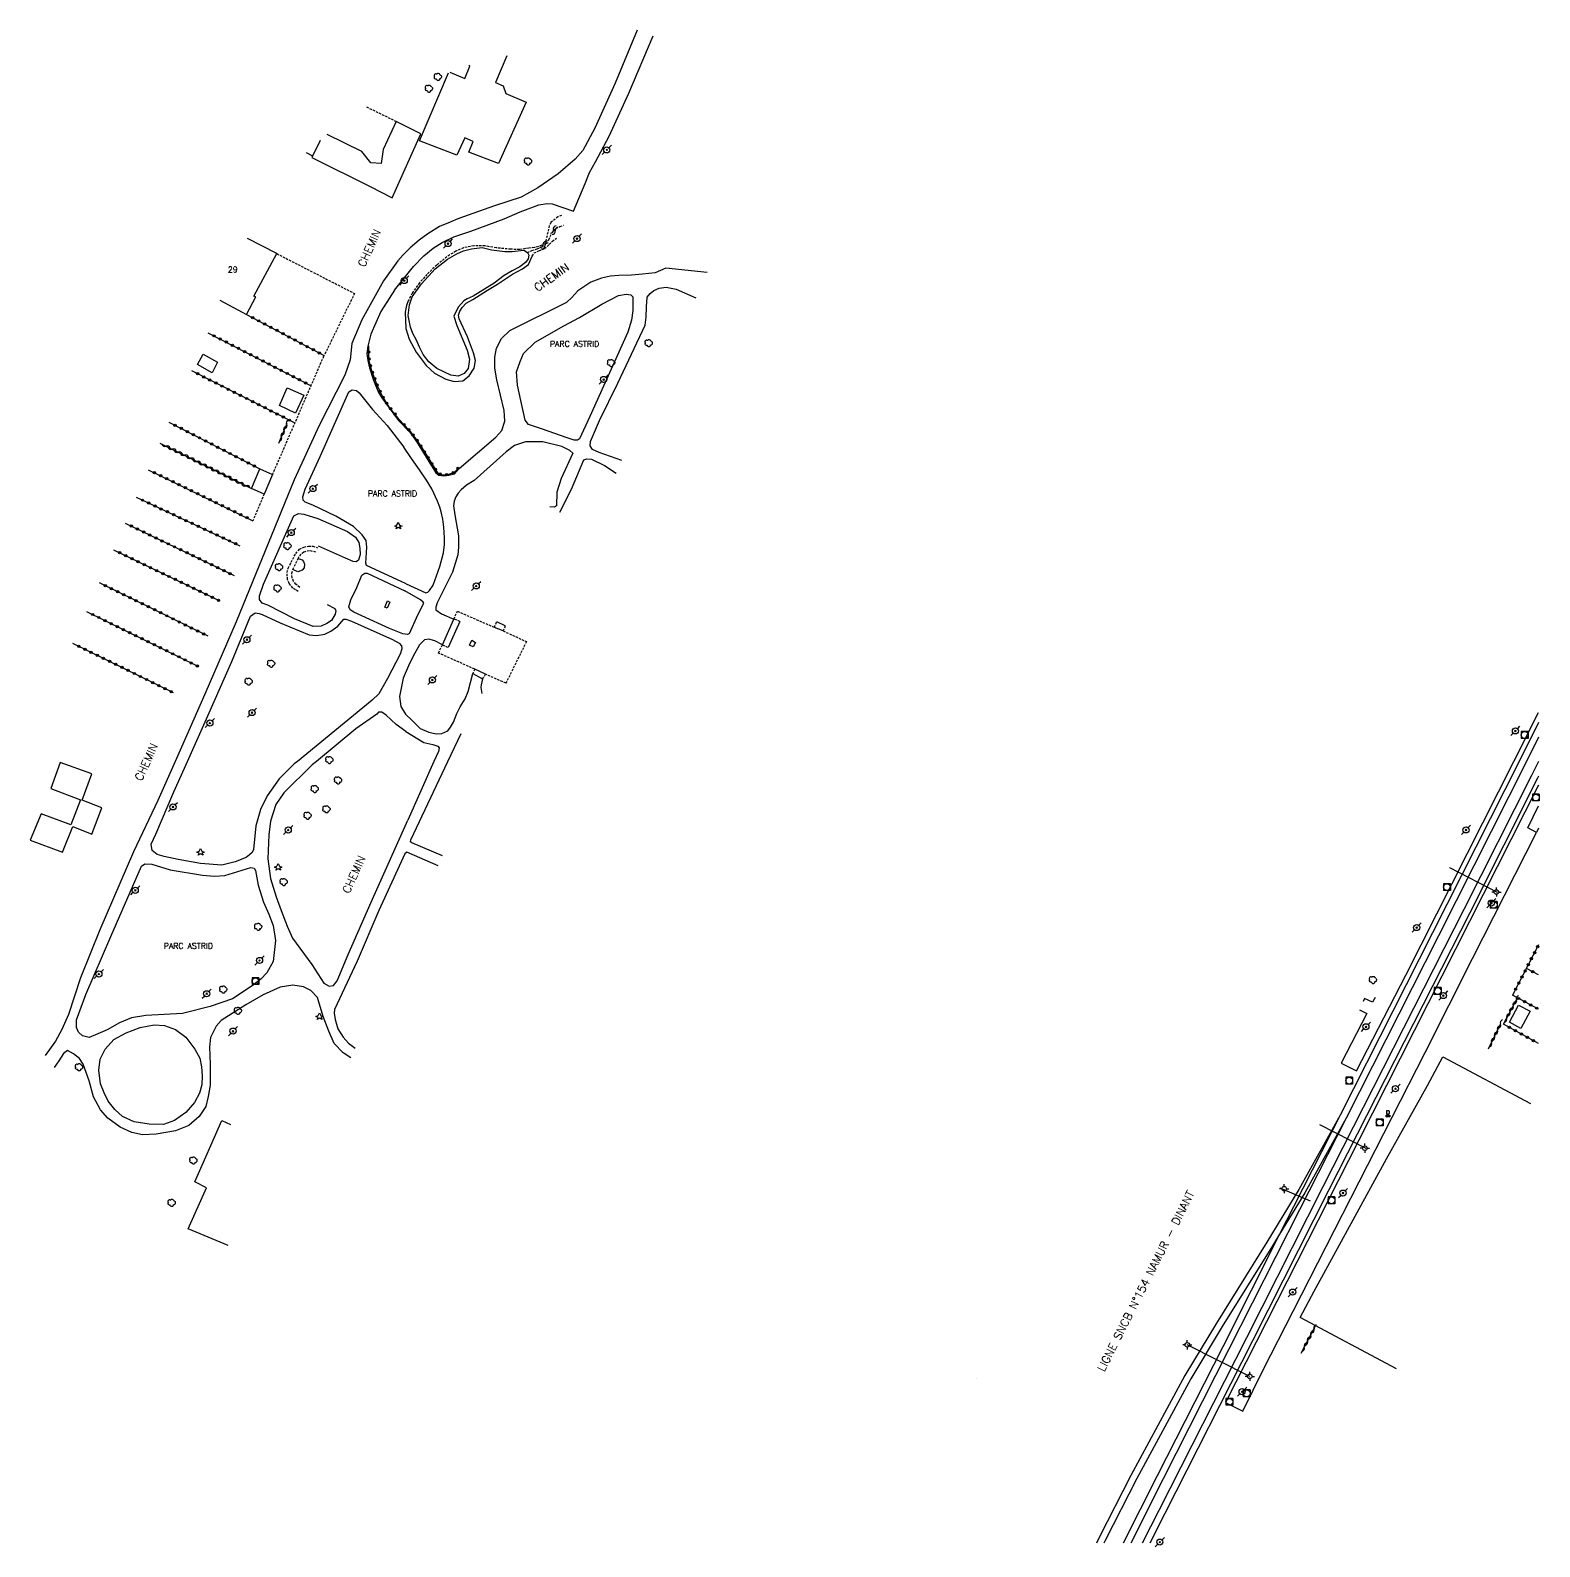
# Model space of a CAD drawing. Header units: millimetres. Extents: x 185031 to 186000, y 126999 to 128001.
# Drawn here: x 185670.1 to 186000.2, y 126999.3 to 127330.9 of the extents above; entities that cross this region are included whole.
import ezdxf
from ezdxf.enums import TextEntityAlignment as Align

# ---------------------------------------------------------------- set-up
doc = ezdxf.new("R2010")
doc.units = ezdxf.units.MM
doc.linetypes.add('DASHED', pattern=[0.75, 0.5, -0.25])
doc.layers.get('0').update_dxf_attribs({"linetype": 'CONTINUOUS'})
for name, color, linetype in [('W0017', 7, 'CONTINUOUS'), ('W0071', 7, 'CONTINUOUS'), ('W0101', 7, 'CONTINUOUS'), ('W0104', 1, 'CONTINUOUS'), ('W0105', 7, 'CONTINUOUS'), ('W0112', 1, 'DASHED'), ('W0211', 2, 'CONTINUOUS'), ('W0300', 7, 'CONTINUOUS'), ('W0303', 7, 'CONTINUOUS'), ('W0310', 3, 'CONTINUOUS'), ('W0323', 7, 'CONTINUOUS'), ('W0333', 7, 'CONTINUOUS'), ('W0420', 7, 'CONTINUOUS'), ('W0438', 7, 'CONTINUOUS'), ('W0473', 7, 'CONTINUOUS'), ('W0501', 5, 'DASHED'), ('W0515', 5, 'CONTINUOUS'), ('W0610', 7, 'CONTINUOUS'), ('W0611', 7, 'CONTINUOUS'), ('W0700', 7, 'CONTINUOUS'), ('W0710', 7, 'CONTINUOUS'), ('W0984', 7, 'CONTINUOUS'), ('W0989', 7, 'CONTINUOUS'), ('W0991', 7, 'CONTINUOUS')]:
    doc.layers.add(name, color=color, linetype=linetype)
doc.styles.get("Standard").update_dxf_attribs({"font": 'romans.shx', "width": 0.85})

# ---------------------------------------------------------------- blocks, each defined once
blk = doc.blocks.new('croix')
for p, q in [((-3, 0), (3, 0)), ((0, -3), (0, 3))]:
    blk.add_line(p, q)
blk = doc.blocks.new('T818')
at = {"color": 16, "linetype": 'Continuous', "xscale": 0.0001666666666666667, "yscale": 0.0001666666666666667}
blk.add_blockref('croix', (0, 0), dxfattribs=at)
blk = doc.blocks.new('T473')
for p, q in [((-0.166667, 0.166667), (0.166667, -0.166667)), ((-0.166667, -0.166667), (0.166667, 0.166667)), ((0.500001, 0.500001), (1.000002, 1.000002)), ((-1.000002, -1.000002), (-0.500001, -0.500001))]:
    blk.add_line(p, q)
blk.add_ellipse((0, 0), major_axis=(0.471405, 0.471405), ratio=1, start_param=5.4977871438, end_param=11.780972451)
blk = doc.blocks.new('T610')
for p, q in [((-0.500001, 0), (-1.000002, 0)), ((0, 0.500001), (0, 1.000002)), ((0.500001, 0), (1.000002, 0)), ((0, -0.500001), (0, -1.000002))]:
    blk.add_line(p, q)
blk.add_ellipse((0, 0), major_axis=(-0.353554, 0.353554), ratio=1, start_param=3.926990817, end_param=10.2101761242)
blk = doc.blocks.new('T420')
for p, q in [((0.75, 0.75), (-0.75, 0.75)), ((-0.75, 0.75), (-0.75, -0.75)), ((0.75, 0.75), (0.75, -0.75)), ((0.75, -0.75), (-0.75, -0.75))]:
    blk.add_line(p, q)
blk.add_ellipse((0, 0), major_axis=(-0.53, 0.53), ratio=1, start_param=3.926991, end_param=10.210176)
blk = doc.blocks.new('T300')
for p, q in [((-0.8, 0.51), (-0.86, 0.34)), ((-0.86, 0.34), (-0.86, 0.17)), ((-0.86, 0.17), (-0.74, 0.06)), ((-0.69, 0.63), (-0.8, 0.51)), ((-0.8, -0.06), (-0.74, 0.06)), ((-0.74, 0.06), (-0.69, 0.11)), ((-0.57, 0.69), (-0.69, 0.63)), ((-0.46, 0.69), (-0.57, 0.69)), ((-0.29, 0.63), (-0.46, 0.69)), ((-0.29, 0.63), (-0.17, 0.74)), ((-0.23, 0.57), (-0.29, 0.63)), ((-0.17, 0.74), (-0.06, 0.8)), ((-0.06, 0.8), (0.06, 0.8)), ((0.06, 0.8), (0.23, 0.74)), ((0.23, 0.74), (0.34, 0.63)), ((0.34, 0.63), (0.4, 0.51)), ((0.46, 0.46), (0.34, 0.46)), ((0.4, 0.51), (0.4, 0.46)), ((0.57, 0.4), (0.46, 0.46)), ((0.57, 0.4), (0.69, 0.29)), ((0.69, 0.29), (0.74, 0.17)), ((0.74, 0.06), (0.69, -0.17)), ((0.74, 0.17), (0.74, 0.06)), ((-0.8, -0.17), (-0.8, -0.06)), ((-0.8, -0.23), (-0.8, -0.17)), ((-0.74, -0.34), (-0.8, -0.23)), ((-0.69, -0.4), (-0.74, -0.34)), ((-0.51, -0.46), (-0.69, -0.4)), ((-0.4, -0.46), (-0.51, -0.46)), ((-0.4, -0.46), (-0.34, -0.46)), ((-0.34, -0.46), (-0.34, -0.4)), ((-0.34, -0.51), (-0.34, -0.46)), ((-0.29, -0.63), (-0.34, -0.51)), ((-0.17, -0.74), (-0.29, -0.63)), ((-0.06, -0.8), (-0.17, -0.74)), ((0.06, -0.8), (-0.06, -0.8)), ((0.17, -0.74), (0.06, -0.8)), ((0.23, -0.69), (0.17, -0.74)), ((0.29, -0.46), (0.23, -0.46)), ((0.29, -0.63), (0.23, -0.69)), ((0.46, -0.4), (0.29, -0.46)), ((0.34, -0.51), (0.29, -0.63)), ((0.34, -0.51), (0.34, -0.46)), ((0.57, -0.34), (0.46, -0.4)), ((0.63, -0.29), (0.57, -0.34)), ((0.69, -0.17), (0.63, -0.29))]:
    blk.add_line(p, q)
blk = doc.blocks.new('T303')
for p, q in [((-0.77, 0), (-0.28, 0.21)), ((-0.28, -0.21), (-0.77, 0)), ((-0.28, 0.21), (0, 0.83)), ((0, 0.83), (0.28, 0.21)), ((0.28, 0.21), (0.83, 0)), ((0.83, 0), (0.28, -0.21)), ((-0.49, -0.63), (-0.28, -0.21)), ((0, -0.35), (-0.49, -0.63)), ((0.56, -0.63), (0, -0.35)), ((0.28, -0.21), (0.56, -0.63))]:
    blk.add_line(p, q)
blk = doc.blocks.new('T438')
for p, q in [((-0.4, 0.2), (0.4, 0.2)), ((-0.4, -0.2), (-0.4, 0.2)), ((0.15, 1.1), (-0.3, 1.1)), ((-0.3, 1.1), (-0.3, 0.5)), ((-0.3, 0.5), (0.15, 0.5)), ((0.3, 0.65), (0.3, 0.95)), ((0.4, 0.2), (0.4, -0.2))]:
    blk.add_line(p, q)
at = {"flags": 128}
for points in [[(-0.4, -0.2), (0.4, 0.2)], [(0.4, -0.2), (-0.4, -0.2)]]:
    blk.add_lwpolyline(points, dxfattribs=at)
for centre, major_axis, start_param, end_param in [((0.15, 0.95), (0.106, -0.106), 0.785398, 2.356194), ((0.15, 0.65), (0.106, 0.106), 3.926991, 5.497787)]:
    blk.add_ellipse(centre, major_axis=major_axis, ratio=1, start_param=start_param, end_param=end_param)
blk = doc.blocks.new('t310o')
at = {"color": 0, "linetype": 'Continuous'}
for centre, start, end in [((-0.5, 0.38), 216.8699, 323.1304), ((0.5, -0.37), 36.8699, 143.1303)]:
    blk.add_arc(centre, 0.625, start, end, dxfattribs=at)
blk = doc.blocks.new('t323o')
at = {"color": 0, "linetype": 'Continuous'}
for radius in [0.25, 0.15]:
    blk.add_circle((0, 0), radius, dxfattribs=at)
blk = doc.blocks.new('t500o')
at = {"color": 0, "linetype": 'Continuous'}
for centre, start, end in [((-0.5, 0.625), 216.8699, 323.1301), ((0.5, -0.125), 36.8699, 143.1301), ((0.5, -0.625), 36.8699, 143.1301), ((-0.5, 0.125), 216.8699, 323.1301)]:
    blk.add_arc(centre, 0.625, start, end, dxfattribs=at)

msp = doc.modelspace()

# ---------------------------------------------------------------- linework, layer by layer
at = {"layer": 'W0017'}
for points in [[(185802.8, 127330.88), (185798.04, 127319.31), (185793.61, 127309.49), (185790.94, 127304.6), (185789.31, 127302.69), (185785.54, 127299.52), (185781.12, 127296.44), (185777.47, 127294.41)], [(185791.43, 127297.4), (185792.38, 127299.75), (185793.72, 127302.12), (185796.69, 127307.71), (185801.02, 127317.15), (185806.31, 127329.7)]]:
    msp.add_lwpolyline(points, dxfattribs=at)
at = {"layer": 'W0071'}
for points in [[(185749.75, 127274.04), (185753.88, 127279.21), (185756.15, 127281.57), (185758.24, 127283.21), (185760.18, 127284.48), (185762.72, 127285.74), (185766.46, 127286.96), (185773.75, 127289.64), (185777.21, 127291.15), (185781.34, 127292.73), (185783.13, 127292.99), (185784.26, 127292.92), (185788.93, 127291.32), (185791.43, 127297.4)], [(185777.47, 127294.41), (185771.6, 127292.51), (185763.63, 127289.63), (185761.9, 127288.93)], [(185761.9, 127288.93), (185759.61, 127287.94), (185757.06, 127286.38), (185755.16, 127284.97), (185753.22, 127283.3), (185751.58, 127281.73), (185750.52, 127280.49)], [(185750.52, 127280.49), (185747.34, 127276.07), (185742.65, 127267.57), (185740.46, 127262.41), (185740.09, 127258.8), (185738.88, 127255.43), (185733.25, 127244.47), (185727.83, 127232.54), (185715.11, 127201.55), (185708.27, 127185.73), (185704.28, 127176.6), (185701.81, 127171)], [(185818.17, 127277.92), (185809.11, 127278.86), (185806.8, 127277.81), (185803.99, 127277.52), (185801.57, 127277.36), (185798.82, 127277.28), (185796.99, 127277.1), (185795.05, 127276.65), (185792.68, 127275.79), (185789.87, 127273.94), (185788.51, 127272.47), (185787.48, 127271.43)], [(185749.75, 127274.04), (185748.58, 127272.26), (185746.78, 127269.37), (185744.55, 127264.4), (185743.91, 127261.81), (185743.71, 127260.2), (185743.93, 127258.7), (185744.29, 127257.06), (185745.2, 127254.38), (185746.29, 127251.68), (185747.02, 127250.53), (185750.65, 127245.55)], [(185805.05, 127272.51), (185805.67, 127273.3), (185806.51, 127273.99), (185807.63, 127274.47), (185809.17, 127274.68), (185811.33, 127274.26), (185815.63, 127272.34)], [(185763.91, 127235.03), (185771.91, 127241.93), (185773.26, 127243.37), (185773.87, 127245.39), (185773.78, 127247.76), (185772.11, 127254.47), (185771.71, 127256.99), (185771.73, 127259.38), (185772.07, 127261.37), (185773.17, 127263.5), (185774.95, 127265.25), (185787.48, 127271.43)], [(185790.2, 127241.55), (185789.77, 127241.27), (185789.03, 127241.21), (185787.52, 127241.75), (185781.94, 127243.73), (185779.08, 127244.67), (185778.36, 127245.63), (185777.94, 127247.26), (185777.36, 127249.9), (185776.68, 127253.29), (185776.48, 127256.22), (185777.27, 127258.45), (185777.95, 127260.19), (185780.49, 127262.66), (185786.8, 127266.27), (185790.22, 127268.1), (185795.11, 127270.97), (185798.73, 127272.92), (185800.44, 127273.15), (185801.46, 127273.05), (185801.89, 127272.58)], [(185801.89, 127272.58), (185801.86, 127269.57), (185801.63, 127267.5), (185800.79, 127264.83), (185792.45, 127246.44), (185790.2, 127241.55)], [(185799.51, 127236.79), (185794.53, 127238.57), (185793.03, 127239.18), (185792.56, 127240.02), (185792.62, 127240.98), (185794.6, 127245.57), (185798.59, 127253.7), (185804.58, 127266.41), (185804.83, 127268.12), (185804.89, 127270.42), (185805.05, 127272.51)], [(185752.32, 127209.86), (185743.65, 127213.8), (185743.5, 127214.31), (185743.71, 127217.87), (185743.54, 127219.27), (185742.68, 127220.57), (185740.79, 127222.39), (185736.95, 127224.66), (185731.92, 127227.02), (185730.23, 127227.72), (185729.78, 127228.11), (185729.68, 127228.87), (185730.22, 127230.5), (185733.48, 127237.65), (185739.78, 127251.81), (185740.52, 127252.28), (185741.42, 127252.1), (185742.01, 127251.62)], [(185742.01, 127251.62), (185744.96, 127247.98), (185748.15, 127244.46), (185751.83, 127239.74)], [(185750.65, 127245.55), (185753.1, 127242.96), (185754.59, 127240.98), (185758.77, 127234.08), (185759.48, 127233.62), (185760.56, 127233.48), (185761.62, 127233.57), (185762.88, 127233.88), (185763.91, 127235.03)], [(185788.75, 127238.39), (185788.14, 127238.96), (185786.39, 127239.84), (185782.18, 127240.9), (185778.44, 127240.88), (185775.98, 127240.1), (185774.17, 127238.68), (185767.16, 127232.39)], [(185752.32, 127209.86), (185756.61, 127207.88), (185757.02, 127207.98), (185757.44, 127208.34), (185758.19, 127209.51), (185759.67, 127213.65), (185760.46, 127216.6), (185760.7, 127218.4), (185760.71, 127219.88), (185760.58, 127222.2), (185760.31, 127223.94), (185759.97, 127225.54), (185759.68, 127226.59), (185759.19, 127227.92), (185757.93, 127230.61), (185756.79, 127232.5), (185755.23, 127234.79), (185753.51, 127237.26), (185751.83, 127239.74)], [(185788.75, 127238.39), (185786.19, 127232.83), (185785.26, 127229.85), (185785.22, 127226.85), (185784.79, 127226.6), (185783.73, 127226.66)], [(185785.94, 127225.49), (185788.45, 127230.51), (185791.17, 127236.91), (185791.83, 127237.17), (185792.83, 127237.07), (185795.7, 127235.74), (185798.25, 127234.02)], [(185767.16, 127232.39), (185765.52, 127231.4), (185764.37, 127230.42), (185763.72, 127229.68), (185763.18, 127228.84), (185762.8, 127227.92), (185762.66, 127226.91), (185762.94, 127224.9), (185763.77, 127220.33), (185763.76, 127217.83), (185763.6, 127216.14), (185762.45, 127212.39), (185759.12, 127205.7), (185758.81, 127204.73), (185758.79, 127204.12), (185760.03, 127203.23), (185762.75, 127202.13)], [(185735.03, 127205.31), (185736.74, 127204.4), (185736.93, 127203.91), (185736.79, 127203.16), (185735.95, 127201.84), (185734.99, 127201.12), (185733.69, 127200.57), (185731.97, 127200.48), (185727.9, 127202.16), (185722.05, 127205.16), (185720.83, 127205.63), (185720.27, 127206.39), (185720.23, 127207.21), (185721.09, 127209.73), (185727.76, 127224.73), (185728.8, 127225.2), (185729.91, 127225.07), (185733.01, 127224.12), (185739.45, 127221.27), (185741.25, 127220.02), (185741.97, 127218.9), (185742.19, 127217.62), (185742.24, 127216.26), (185741.87, 127215.01), (185741.39, 127214.66), (185740.72, 127214.73), (185739.05, 127215.41), (185733.16, 127218.08)], [(185753.02, 127198.94), (185752.61, 127198.76), (185751.55, 127198.89), (185748.64, 127200.08), (185742.59, 127202.86), (185740.83, 127203.63), (185740.04, 127204.15), (185739.78, 127204.83), (185740.2, 127206.31), (185741.49, 127209.01), (185742.64, 127211.7), (185743.26, 127212.18), (185743.8, 127212.13), (185752.03, 127208.26)], [(185753.02, 127198.94), (185754.89, 127203.04), (185756.14, 127205.57), (185756.04, 127205.84), (185755.48, 127206.32), (185752.03, 127208.26)], [(185704.52, 127171), (185708.97, 127180.96), (185714.15, 127192.87), (185718.3, 127202.77), (185719.27, 127203.45), (185720.15, 127203.34), (185720.82, 127203.09), (185724.77, 127201.3), (185731.12, 127198.68), (185732.69, 127198.54), (185734.52, 127198.79), (185735.84, 127199.51), (185737.36, 127200.6), (185738.65, 127202.13), (185739.14, 127202.11), (185740.32, 127201.67), (185749.34, 127197.65), (185750.79, 127196.82), (185751.3, 127196.3), (185751.34, 127195.62), (185750.98, 127194.42), (185748.26, 127189.11), (185746.3, 127185.8), (185744.9, 127184.36), (185728.52, 127171)], [(185760.26, 127196.52), (185758.56, 127197.38), (185757.29, 127197.7), (185756.32, 127197.6), (185755.24, 127196.51), (185753.84, 127194.04), (185752.81, 127191.92)], [(185752.81, 127191.92), (185751.64, 127189.21), (185750.87, 127185.15), (185751.15, 127182.98), (185752.14, 127181.32), (185753.64, 127179.95)], [(185753.64, 127179.95), (185755.39, 127178.21), (185757.24, 127177.39), (185758.9, 127177.05), (185760.08, 127177.1), (185761.42, 127177.7), (185762.01, 127178.46), (185762.66, 127179.54), (185763.4, 127181.49), (185764.11, 127182.96), (185765.19, 127184.68), (185765.9, 127186.3), (185766.86, 127190.19)], [(185769.03, 127189.02), (185768.72, 127187.74), (185768.63, 127187.13), (185768.86, 127185.87)], [(185752.21, 127177.55), (185750.11, 127179.06), (185747.93, 127181.07), (185747, 127181.74), (185746.27, 127181.73), (185745.88, 127181.33), (185741.33, 127178.1), (185732.68, 127171)], [(185752.21, 127177.55), (185756.17, 127175.16), (185758.13, 127174.68), (185759.24, 127174.3), (185759.55, 127173.99), (185759.35, 127173.19), (185758.38, 127171)], [(185761.45, 127171), (185764.36, 127177.13)], [(185701.81, 127171), (185698.03, 127162.46), (185692.67, 127151.21), (185685.3, 127134.14), (185681.07, 127123.66), (185678.43, 127115.66), (185677.01, 127112.39), (185675.64, 127109.81), (185673.36, 127106.7)], [(185699.39, 127150.23), (185697.86, 127150.65), (185696.78, 127151.51), (185696.56, 127152.88), (185697.57, 127155.05), (185701.53, 127164.31), (185704.52, 127171)], [(185728.52, 127171), (185727.84, 127170.45), (185724.51, 127167.18), (185721.88, 127163.45), (185720.47, 127160.45), (185719.45, 127156.89), (185718.94, 127151.69), (185718.65, 127151.1), (185718.08, 127150.54), (185717.32, 127150.01), (185714.92, 127149.04), (185712, 127148.27), (185707.33, 127148.65), (185702.41, 127149.56), (185699.39, 127150.23)], [(185732.68, 127171), (185731.73, 127170.22), (185725.55, 127164.12), (185723.8, 127161.59), (185722.65, 127157.9), (185722.3, 127154.96), (185722.04, 127149.7), (185722.64, 127145.35), (185723.86, 127141.39), (185724.99, 127138.38), (185726.28, 127134.95), (185727.47, 127132.33), (185731.68, 127126.56), (185734.32, 127122.51), (185735.5, 127121.82), (185736.42, 127121.96), (185737.25, 127122.98), (185739.61, 127128.73), (185744.67, 127140.24), (185752.69, 127158.15)], [(185758.38, 127171), (185752.69, 127158.15)], [(185760.28, 127150.31), (185753.54, 127153.21), (185753.29, 127153.41), (185753.3, 127153.87), (185761.45, 127171)], [(185752.43, 127151.15), (185752.04, 127150.76), (185746.35, 127138.42), (185741.59, 127127.3), (185736.61, 127116.76), (185736.53, 127115.96), (185736.76, 127114.57), (185737.4, 127112.48), (185738.5, 127110.68), (185739.72, 127109.37), (185741.18, 127108.25)], [(185759.31, 127148.17), (185752.43, 127151.15)], [(185740.24, 127106.17), (185738.53, 127107.29), (185736.59, 127109.32), (185735.41, 127111.96), (185734.16, 127115.2), (185732.91, 127119.37), (185731.48, 127120.92), (185729.86, 127121.67), (185727.54, 127122.02), (185724.73, 127121.65), (185721.04, 127119.96), (185717.22, 127117.74), (185711.83, 127114.33), (185710.74, 127113.08), (185709.51, 127110.58), (185709.27, 127108.56), (185709.42, 127104.78), (185709.41, 127100.22), (185709.03, 127097.7), (185708.53, 127095.53), (185707.04, 127093.32), (185704.75, 127091.38), (185701.87, 127090.17), (185697.67, 127089.45), (185694.64, 127089.32), (185692.3, 127089.8), (185689.77, 127090.99), (185687.05, 127092.96), (185685.46, 127094.79), (185683.96, 127097.6), (185682.97, 127101.14), (185681.7, 127104.75), (185680.86, 127105.99), (185679.58, 127107.07), (185678.22, 127107.77), (185677.39, 127107.12), (185676.37, 127105.51), (185675.33, 127104.05)]]:
    msp.add_lwpolyline(points, dxfattribs=at)
for points in [[(185686.9, 127112.25), (185684.86, 127111.38), (185682.95, 127110.64), (185681.54, 127110.95), (185680.66, 127111.76), (185680.18, 127112.79), (185680.22, 127114.46), (185682.25, 127119.98), (185687.69, 127132.72), (185694.44, 127148.1), (185695.17, 127148.6), (185696.67, 127148.49), (185700.72, 127147.31), (185707.75, 127146.13), (185710.36, 127145.89), (185712.65, 127146.03), (185718.34, 127147.79), (185719.04, 127147.61), (185719.35, 127147.16), (185719.95, 127143.89), (185721.13, 127140.22), (185722.29, 127137.56), (185723.26, 127135.09), (185723.74, 127131.84), (185723.19, 127127.24), (185721.86, 127124.76), (185720.56, 127123.36), (185718.66, 127121.9), (185714.33, 127119.06), (185709.41, 127117.4), (185703.39, 127115.85), (185695.4, 127115.44), (185692.25, 127114.89), (185689.61, 127113.8)], [(185706.08, 127108.08), (185707.19, 127106.07), (185707.58, 127104.22), (185707.68, 127102.21), (185707.6, 127100.25), (185707.12, 127098.47), (185706.05, 127096.39), (185704.14, 127094.24), (185701.67, 127092.46), (185699.24, 127091.61), (185696.1, 127091.64), (185692.81, 127092.13), (185690.28, 127093.35), (185688.61, 127094.83), (185687.14, 127096.69), (185686.24, 127098.51), (185685.47, 127100.49), (185685.13, 127103.5), (185685.42, 127105.9), (185686.48, 127108.08), (185688.39, 127110.17), (185691.08, 127111.66), (185694.11, 127112.8), (185697.23, 127113.35), (185699.46, 127113.24), (185701.87, 127112.37), (185704.1, 127110.66)]]:
    msp.add_lwpolyline(points, close=True, dxfattribs=at)
at = {"layer": 'W0101'}
for points in [[(185719.02, 127272.75), (185724, 127282.04), (185717.6, 127285.34)], [(185711.55, 127271.89), (185717.41, 127268.75), (185719.44, 127272.59), (185719.02, 127272.75)], [(185713.41, 127065.1), (185704.64, 127068.74), (185708.67, 127077.7), (185706.12, 127079.01), (185711.98, 127092.46), (185713.86, 127091.61)]]:
    msp.add_lwpolyline(points, dxfattribs=at)
msp.add_lwpolyline([(185877.06, 127036.13), (185877.06, 127036.13)], close=True, dxfattribs=at)
at = {"layer": 'W0104'}
for points in [[(185774.31, 127325.32), (185771.86, 127319.44)], [(185765.17, 127307.4), (185763.41, 127303.54), (185755.22, 127306.68), (185761.56, 127321.6)], [(185761.83, 127321.7), (185765.17, 127320.34), (185766.27, 127323.05), (185766.02, 127323.17)], [(185771.86, 127319.44), (185773.51, 127318.71), (185774.13, 127317.09), (185778.53, 127315.19), (185772.51, 127301.76), (185766.05, 127304.22), (185766.97, 127306.57), (185765.17, 127307.4)], [(185771.86, 127319.44), (185771.86, 127319.44)], [(185749.23, 127294.21), (185755.53, 127308.27), (185750.16, 127310.96), (185747.31, 127304.83), (185746.88, 127301.76), (185744.57, 127301.87), (185742.6, 127304.4), (185735.04, 127308.13)], [(185765.17, 127307.4), (185765.17, 127307.4)], [(185733.49, 127306.79), (185731.7, 127303.1), (185744.47, 127296.7), (185749.23, 127294.21)], [(185719.02, 127272.75), (185719.02, 127272.75)], [(185999.54, 127155.45), (185997.62, 127156.45), (186000, 127161.3)], [(186000, 127156.36), (185999.54, 127155.45)], [(185966.72, 127084.1), (185975.66, 127100.08), (185979.06, 127106.38), (185998.2, 127096.15)], [(185950.93, 127055.15), (185966.72, 127084.1)], [(185966.72, 127084.1), (185966.72, 127084.1)], [(185968.92, 127038.17), (185947.81, 127049.34), (185950.93, 127055.15)], [(185950.93, 127055.15), (185950.93, 127055.15)]]:
    msp.add_lwpolyline(points, dxfattribs=at)
for points in [[(185709.86, 127255.97), (185706.67, 127257.8), (185707.91, 127260.07), (185711.04, 127258.3), (185709.86, 127255.97)], [(185728.14, 127247.17), (185724.58, 127248.82), (185726.26, 127252.71), (185729.9, 127251.06), (185728.14, 127247.17)], [(185721.25, 127229.45), (185718.48, 127230.65), (185720.33, 127234.96), (185723.1, 127233.73), (185721.25, 127229.45)], [(185677.14, 127151.14), (185679.43, 127156.79), (185683.57, 127155.09), (185685.77, 127160.86), (185681.47, 127162.48), (185683.57, 127168.27), (185676.63, 127170.74), (185674.62, 127165.1), (185681.09, 127162.56), (185678.95, 127157.1), (185672.5, 127159.56), (185670.11, 127153.78), (185677.14, 127151.14)], [(185996.14, 127112.61), (185993.63, 127113.99), (185995.63, 127117.71), (185998.18, 127116.34), (185996.14, 127112.61)]]:
    msp.add_lwpolyline(points, close=True, dxfattribs=at)
at = {"layer": 'W0105'}
for points in [[(185760.26, 127196.52), (185762.75, 127202.13)], [(185764.05, 127201.58), (185761.52, 127195.87)], [(185773.98, 127200.62), (185772.12, 127201.5)], [(185773.52, 127199.52), (185771.62, 127200.31)], [(185769.66, 127190.06), (185767.3, 127191.17)], [(185766.86, 127190.19), (185769.03, 127189.02)]]:
    msp.add_lwpolyline(points, dxfattribs=at)
at = {"layer": 'W0112'}
for points in [[(185743.65, 127314.14), (185750.16, 127310.96)], [(185786.3, 127290.39), (185785.51, 127290.07), (185783.99, 127288.89), (185783.61, 127288.15), (185782.89, 127284.93), (185782.54, 127284.35), (185781.95, 127283.9), (185781.24, 127283.58), (185780.38, 127283.4), (185779.14, 127283.24), (185777.09, 127282.93), (185775.18, 127283), (185772.02, 127283.31), (185769.53, 127283.73), (185767.13, 127283.73), (185764.84, 127283.32), (185763.14, 127282.56), (185761.21, 127281.34), (185759, 127279.55), (185756.86, 127277.5), (185755.25, 127275.65), (185753.61, 127273.38), (185752.77, 127271.69)], [(185779.87, 127281.51), (185780.29, 127282.19), (185781.35, 127282.67), (185782.59, 127283.13), (185783.61, 127284.02), (185784.31, 127284.8), (185785.19, 127285.43)], [(185724, 127282.04), (185741.02, 127273.33), (185734.37, 127259.76)], [(185723.1, 127233.73), (185734.37, 127259.76)], [(185721.25, 127229.45), (185718.8, 127223.64)], [(185728.71, 127208.14), (185727.51, 127208.9), (185726.75, 127209.89), (185726.36, 127210.78), (185726.25, 127212.28), (185726.53, 127213.26), (185727.14, 127214.55), (185728.16, 127216.46), (185728.99, 127217.38), (185729.92, 127217.85), (185730.93, 127218.09), (185731.89, 127218.08), (185732.93, 127217.7)], [(185729.04, 127209.06), (185728.19, 127209.75), (185727.7, 127210.37), (185727.37, 127211.16), (185727.29, 127212.15), (185727.55, 127212.98), (185728.7, 127215.4), (185729.02, 127215.97), (185729.53, 127216.53), (185729.99, 127216.81), (185730.67, 127217.04), (185731.28, 127217.11), (185732.54, 127216.82)], [(185764.05, 127201.58), (185762.75, 127202.13), (185763.51, 127203.83), (185771.62, 127200.31)], [(185771.62, 127200.31), (185772.12, 127201.5)], [(185773.98, 127200.62), (185773.52, 127199.52)], [(185773.52, 127199.52), (185778.62, 127197.19)], [(185767.3, 127191.17), (185759.38, 127194.69), (185760.26, 127196.52), (185761.52, 127195.87)], [(185778.62, 127197.19), (185774.12, 127188.1)], [(185767.3, 127191.17), (185766.86, 127190.19)], [(185769.03, 127189.02), (185769.66, 127190.06)], [(185774.12, 127188.1), (185769.66, 127190.06)]]:
    msp.add_lwpolyline(points, dxfattribs=at)
at = {"layer": 'W0211'}
msp.add_lwpolyline([(185752.77, 127271.69), (185752.36, 127270.68), (185752.11, 127269.24), (185752.27, 127265.64), (185752.97, 127263.3), (185754.49, 127260.5), (185756.7, 127257.57), (185758.53, 127255.91), (185760.99, 127254.6), (185762.83, 127254.1), (185764.7, 127254.22), (185766.09, 127255.31), (185767.2, 127256.96), (185767.5, 127258.65), (185767.07, 127260.35), (185765.7, 127263.83), (185763.93, 127267.79), (185763.74, 127268.61), (185764.08, 127269.44), (185764.59, 127270.29), (185765.46, 127271.2), (185766.91, 127271.98), (185770.11, 127274.06), (185772.32, 127275.38), (185775.54, 127277.56), (185777.78, 127278.71), (185779.07, 127279.64), (185779.87, 127281.51)], dxfattribs=at)
at = {"layer": 'W0310'}
for points in [[(185730.43, 127304.14), (185731.65, 127303.53)], [(185726.23, 127244.89), (185724.42, 127240.55)], [(185698.45, 127240.62), (185718.48, 127230.65)], [(185992.3, 127113.55), (185995.37, 127119.28)], [(185989.02, 127108.16), (185991.74, 127113.69)], [(185948.05, 127041.58), (185951.23, 127047.53)]]:
    msp.add_lwpolyline(points, dxfattribs=at)
at = {"layer": 'W0323'}
for points in [[(185717.41, 127268.75), (185734.37, 127259.76)], [(185708.97, 127264.75), (185731.51, 127253.15)], [(185750.81, 127245.78), (185748.7, 127248.39), (185747.03, 127250.91), (185745.95, 127253.29), (185744.79, 127256.42), (185744.25, 127258.55), (185744.13, 127260.1), (185744.17, 127261.86)], [(185705.35, 127256.45), (185727.98, 127245.01)], [(185700.44, 127245.19), (185720.33, 127234.96)], [(185750.81, 127245.78), (185752.95, 127243.43), (185754.39, 127241.63), (185755.65, 127239.71), (185759.15, 127234.1), (185760.2, 127233.66), (185761.52, 127233.73), (185762.89, 127234.22), (185763.82, 127235.29)], [(185695.91, 127234.78), (185718.8, 127223.64)], [(185693.28, 127228.75), (185715.95, 127218.17)], [(185690.83, 127223.11), (185714.67, 127211.65)], [(185688.28, 127217.27), (185711.56, 127206.09)], [(185685.16, 127210.11), (185708.93, 127198.43)], [(185682.4, 127203.78), (185706.73, 127191.83)], [(185679.37, 127196.83), (185701.37, 127186.03)], [(186000, 127130.87), (185994.3, 127119.85)], [(186000, 127124.35), (185997.33, 127125.71)], [(186000, 127116.81), (185994.3, 127119.85)], [(186000, 127109.28), (185992.3, 127113.55)]]:
    msp.add_lwpolyline(points, dxfattribs=at)
at = {"layer": 'W0333'}
msp.add_lwpolyline([(185728.7, 127215.4), (185729.55, 127215.06), (185729.87, 127214.73), (185730.06, 127214.1), (185729.98, 127213.35), (185729.57, 127212.8), (185728.6, 127212.47), (185727.55, 127212.98)], dxfattribs=at)
for points in [[(185748.74, 127205.82), (185748.19, 127204.47), (185747.65, 127204.73), (185748.21, 127206.1), (185748.74, 127205.82)], [(185767.48, 127197.02), (185766.98, 127196.02), (185766.17, 127196.43), (185766.64, 127197.51), (185767.48, 127197.02)]]:
    msp.add_lwpolyline(points, close=True, dxfattribs=at)
at = {"layer": 'W0501'}
msp.add_lwpolyline([(185778.82, 127282.29), (185779.83, 127282.71), (185780.98, 127283.09), (185781.95, 127283.5), (185782.79, 127284.14), (185783.51, 127285.09), (185784.17, 127286.48), (185785.02, 127287.54), (185785.93, 127287.97), (185786.72, 127288.27)], dxfattribs=at)
at = {"layer": 'W0515'}
msp.add_lwpolyline([(185765.69, 127272.15), (185764.9, 127271.71), (185763.67, 127270.32), (185762.75, 127268.35), (185763.38, 127266.34), (185765.66, 127260.9), (185766.14, 127258.98), (185765.88, 127256.91), (185765.03, 127255.86), (185763.68, 127255.24), (185762.06, 127255.44), (185759, 127256.94), (185757.29, 127258.39), (185756.05, 127259.99), (185755.23, 127261.6), (185754.57, 127263.11), (185753.8, 127264.54), (185753.24, 127265.96), (185752.77, 127268.52), (185753.02, 127270.81), (185753.61, 127272.62), (185755.68, 127275.45), (185758.68, 127278.69), (185761.36, 127280.84), (185763.38, 127282.01), (185764.82, 127282.67), (185766.58, 127283.07), (185768.94, 127283.36), (185770.96, 127282.87), (185773.9, 127282.52), (185775.46, 127282.52), (185778.05, 127282.77), (185778.82, 127282.29), (185779.13, 127281.74), (185778.97, 127280.9), (185778.39, 127280.13), (185777.15, 127279.15), (185775.5, 127278.29), (185773.73, 127277.24), (185771.56, 127275.57), (185766.99, 127272.73), (185765.69, 127272.15)], close=True, dxfattribs=at)
at = {"layer": 'W0611'}
for points in [[(185980.47, 127147.77), (185990.93, 127142.43)], [(185962.29, 127086.35), (185952.17, 127091.48)], [(185943.37, 127077.7), (185950.02, 127074.9)], [(185936.82, 127036.5), (185923.16, 127043.39)]]:
    msp.add_lwpolyline(points, dxfattribs=at)
at = {"layer": 'W0700'}
for points in [[(186000, 127179.49), (185995.71, 127171)], [(186000, 127176.27), (185997.34, 127171)], [(185995.71, 127171), (185976.77, 127133.52), (185956.59, 127093.62), (185946.36, 127073.56), (185943.35, 127067.6), (185930.9, 127042.95), (185916.56, 127014.77), (185909.15, 127000)], [(185997.34, 127171), (185978.07, 127132.87), (185957.88, 127092.97), (185947.66, 127072.91), (185932.2, 127042.29), (185917.85, 127014.12), (185910.77, 127000)], [(186000, 127170.98), (185998.46, 127167.94), (185983.63, 127138.57), (185952.78, 127077.93), (185936.08, 127044.91), (185916.92, 127007.15), (185913.32, 127000)], [(186000, 127167.77), (185999.75, 127167.29), (185984.92, 127137.91), (185954.08, 127077.27), (185937.38, 127044.26), (185918.21, 127006.49), (185914.94, 127000)], [(185956.59, 127093.62), (185947.58, 127077.38), (185940.58, 127065.84), (185929.53, 127048.13), (185922.65, 127036.7), (185910.82, 127014.8), (185903.9, 127001.24), (185903.28, 127000)], [(185957.88, 127092.97), (185948.84, 127076.65), (185943.35, 127067.6), (185941.82, 127065.08), (185930.77, 127047.37), (185923.91, 127035.98), (185912.1, 127014.13), (185905.2, 127000.59), (185904.9, 127000)]]:
    msp.add_lwpolyline(points, dxfattribs=at)
at = {"layer": 'W0710'}
for points in [[(185994.6, 127171), (186000, 127181.66)], [(185960.79, 127116.66), (185962.42, 127115.87), (185956.82, 127104.99), (185960.18, 127103.29), (185970.93, 127124.25), (185994.6, 127171)], [(186000, 127165.77), (185960.7, 127088.14), (185931.54, 127030.77), (185935.27, 127028.88), (185939.85, 127038.08), (185946.31, 127050.74), (185975.15, 127107.33), (185985.51, 127127.87), (185999.54, 127155.45)], [(185964.25, 127119.35), (185963.66, 127118.36), (185961.88, 127119.16), (185961.62, 127118.45), (185961.61, 127118.46)]]:
    msp.add_lwpolyline(points, dxfattribs=at)

# ---------------------------------------------------------------- block references
at = {"layer": 'W0300'}
for p in [(185759.28, 127320.68), (185757.33, 127318.11), (185779.01, 127302.2), (185805.4, 127262.44), (185797.18, 127258.1), (185726.39, 127218.07), (185724.55, 127213.45), (185724.21, 127208.82), (185722.82, 127192.35), (185717.91, 127188.43), (185735.55, 127171.28), (185737.46, 127166.82), (185732.36, 127164.95), (185734.92, 127160.51), (185730.79, 127159.12), (185725.57, 127144.6), (185719.99, 127134.8), (185712.35, 127121.08), (185963.8, 127123.18), (185715.54, 127116.42), (185680.81, 127104.09), (185705.82, 127083.69), (185701.07, 127074.42)]:
    msp.add_blockref('T300', p, dxfattribs=at)
at = {"layer": 'W0303'}
for p in [(185750.58, 127222.47), (185707.33, 127151.15), (185724.31, 127147.85), (185733.35, 127115.21)]:
    msp.add_blockref('T303', p, dxfattribs=at)
at = {"layer": 'W0310'}
for p, rotation in [((185725.58, 127243.32), 247.3473110093023), ((185726.16, 127244.71), 247.3473110093023), ((185699.8, 127239.95), 333.5234959962989), ((185725, 127241.94), 247.3473110093023), ((185701.14, 127239.28), 333.5234959962989), ((185702.48, 127238.61), 333.5234959962989), ((185703.82, 127237.94), 333.5234959962989), ((185705.17, 127237.27), 333.5234959962989), ((185706.51, 127236.61), 333.5234959962989), ((185707.85, 127235.94), 333.5234959962989), ((185709.19, 127235.27), 333.5234959962989), ((185710.54, 127234.6), 333.5234959962989), ((185711.88, 127233.93), 333.5234959962989), ((185713.22, 127233.26), 333.5234959962989), ((185714.56, 127232.59), 333.5234959962989), ((185715.91, 127231.92), 333.5234959962989), ((185717.25, 127231.26), 333.5234959962989), ((185994.43, 127117.52), 61.84030178311841), ((185995.14, 127118.84), 61.84030178311841), ((185991.67, 127113.54), 63.8461853030024), ((185993.01, 127114.87), 61.84030178311841), ((185993.72, 127116.2), 61.84030178311841), ((185990.35, 127110.85), 63.8461853030024), ((185991.01, 127112.2), 63.8461853030024), ((185989.69, 127109.5), 63.8461853030024), ((185949.46, 127044.23), 61.84412478212722), ((185950.17, 127045.55), 61.84412478212722), ((185950.88, 127046.87), 61.84412478212722), ((185948.75, 127042.9), 61.84412478212722)]:
    msp.add_blockref('t310o', p, dxfattribs=dict(at, rotation=rotation))
at = {"layer": 'W0323'}
for p, rotation in [((185718.74, 127268.05), 332.0502688490247), ((185720.06, 127267.34), 332.0502688490247), ((185710.3, 127264.06), 332.7774710414039), ((185711.63, 127263.38), 332.7774710414039), ((185721.39, 127266.64), 332.0502688490247), ((185722.71, 127265.94), 332.0502688490247), ((185724.04, 127265.24), 332.0502688490247), ((185725.36, 127264.53), 332.0502688490247), ((185726.69, 127263.83), 332.0502688490247), ((185712.97, 127262.69), 332.7774710414039), ((185714.3, 127262.01), 332.7774710414039), ((185715.64, 127261.32), 332.7774710414039), ((185716.97, 127260.63), 332.7774710414039), ((185728.01, 127263.13), 332.0502688490247), ((185729.34, 127262.42), 332.0502688490247), ((185730.66, 127261.72), 332.0502688490247), ((185731.99, 127261.02), 332.0502688490247), ((185733.31, 127260.31), 332.0502688490247), ((185744.14, 127260.51), 88.47722423456077), ((185718.3, 127259.95), 332.7774710414039), ((185719.64, 127259.26), 332.7774710414039), ((185720.97, 127258.57), 332.7774710414039), ((185722.31, 127257.89), 332.7774710414039), ((185723.64, 127257.2), 332.7774710414039), ((185744.21, 127259.02), 94.39870535520159), ((185744.5, 127257.55), 104.3270183167602), ((185706.69, 127255.77), 333.1807511067477), ((185708.03, 127255.09), 333.1807511067477), ((185709.36, 127254.42), 333.1807511067477), ((185710.7, 127253.74), 333.1807511067477), ((185724.97, 127256.52), 332.7774710414039), ((185726.31, 127255.83), 332.7774710414039), ((185727.64, 127255.14), 332.7774710414039), ((185728.97, 127254.46), 332.7774710414039), ((185730.31, 127253.77), 332.7774710414039), ((185744.9, 127256.11), 110.3070482006271), ((185745.43, 127254.7), 110.3070482006271), ((185712.04, 127253.06), 333.1807511067477), ((185713.38, 127252.39), 333.1807511067477), ((185714.72, 127251.71), 333.1807511067477), ((185716.06, 127251.03), 333.1807511067477), ((185717.4, 127250.36), 333.1807511067477), ((185745.95, 127253.29), 110.3070482006271), ((185746.57, 127251.93), 114.4112018617009), ((185747.24, 127250.59), 123.4434437502623), ((185718.74, 127249.68), 333.1807511067477), ((185720.07, 127249), 333.1807511067477), ((185721.41, 127248.33), 333.1807511067477), ((185722.75, 127247.65), 333.1807511067477), ((185724.09, 127246.97), 333.1807511067477), ((185748.06, 127249.34), 123.4434437502623), ((185748.92, 127248.11), 129.0623917964207), ((185749.86, 127246.94), 129.0623917964207), ((185701.78, 127244.5), 332.7837119773116), ((185703.11, 127243.81), 332.7837119773116), ((185725.43, 127246.29), 333.1807511067477), ((185726.77, 127245.62), 333.1807511067477), ((185751.82, 127244.67), 312.2700497153073), ((185752.83, 127243.56), 312.2700497153073), ((185704.44, 127243.13), 332.7837119773116), ((185705.78, 127242.44), 332.7837119773116), ((185707.11, 127241.76), 332.7837119773116), ((185708.45, 127241.07), 332.7837119773116), ((185709.78, 127240.38), 332.7837119773116), ((185753.78, 127242.4), 308.7763972126625), ((185754.67, 127241.2), 303.2417528920139), ((185711.11, 127239.7), 332.7837119773116), ((185712.45, 127239.01), 332.7837119773116), ((185713.78, 127238.33), 332.7837119773116), ((185715.12, 127237.64), 332.7837119773116), ((185716.45, 127236.95), 332.7837119773116), ((185755.5, 127239.94), 303.2417528920139), ((185756.3, 127238.67), 301.9520300589301), ((185757.09, 127237.4), 301.9520300589301), ((185697.26, 127234.12), 334.0430919195786), ((185717.78, 127236.27), 332.7837119773116), ((185719.12, 127235.58), 332.7837119773116), ((185757.88, 127236.13), 301.9520300589301), ((185758.68, 127234.86), 301.9520300589301), ((185759.71, 127233.87), 337.3028337231874), ((185761.17, 127233.71), 2.769518921408113), ((185762.6, 127234.12), 19.64850189168206), ((185763.67, 127235.12), 49.03067145696258), ((185698.61, 127233.47), 334.0430919195786), ((185699.96, 127232.81), 334.0430919195786), ((185701.3, 127232.15), 334.0430919195786), ((185702.65, 127231.5), 334.0430919195786), ((185704, 127230.84), 334.0430919195786), ((185694.64, 127228.12), 334.9720767487194), ((185696, 127227.48), 334.9720767487194), ((185705.35, 127230.18), 334.0430919195786), ((185706.7, 127229.53), 334.0430919195786), ((185708.05, 127228.87), 334.0430919195786), ((185709.4, 127228.21), 334.0430919195786), ((185710.74, 127227.56), 334.0430919195786), ((185712.09, 127226.9), 334.0430919195786), ((185697.36, 127226.85), 334.9720767487194), ((185698.72, 127226.21), 334.9720767487194), ((185700.08, 127225.58), 334.9720767487194), ((185701.44, 127224.94), 334.9720767487194), ((185702.8, 127224.31), 334.9720767487194), ((185704.16, 127223.67), 334.9720767487194), ((185713.44, 127226.25), 334.0430919195786), ((185714.79, 127225.59), 334.0430919195786), ((185716.14, 127224.93), 334.0430919195786), ((185717.49, 127224.28), 334.0430919195786), ((185692.18, 127222.46), 334.3302512956148), ((185693.53, 127221.81), 334.3302512956148), ((185694.88, 127221.16), 334.3302512956148), ((185696.23, 127220.52), 334.3302512956148), ((185705.51, 127223.04), 334.9720767487194), ((185706.87, 127222.41), 334.9720767487194), ((185708.23, 127221.77), 334.9720767487194), ((185709.59, 127221.14), 334.9720767487194), ((185710.95, 127220.5), 334.9720767487194), ((185697.59, 127219.87), 334.3302512956148), ((185698.94, 127219.22), 334.3302512956148), ((185700.29, 127218.57), 334.3302512956148), ((185701.64, 127217.92), 334.3302512956148), ((185702.99, 127217.27), 334.3302512956148), ((185712.31, 127219.87), 334.9720767487194), ((185713.67, 127219.23), 334.9720767487194), ((185715.03, 127218.6), 334.9720767487194), ((185689.63, 127216.62), 334.3467483920892), ((185690.99, 127215.98), 334.3467483920892), ((185692.34, 127215.33), 334.3467483920892), ((185693.69, 127214.68), 334.3467483920892), ((185695.04, 127214.03), 334.3467483920892), ((185704.35, 127216.62), 334.3302512956148), ((185705.7, 127215.97), 334.3302512956148), ((185707.05, 127215.32), 334.3302512956148), ((185708.4, 127214.67), 334.3302512956148), ((185709.75, 127214.02), 334.3302512956148), ((185696.39, 127213.38), 334.3467483920892), ((185697.75, 127212.73), 334.3467483920892), ((185699.1, 127212.08), 334.3467483920892), ((185700.45, 127211.43), 334.3467483920892), ((185701.8, 127210.78), 334.3467483920892), ((185711.11, 127213.37), 334.3302512956148), ((185712.46, 127212.72), 334.3302512956148), ((185713.81, 127212.07), 334.3302512956148), ((185686.51, 127209.45), 333.8379009758373), ((185687.85, 127208.79), 333.8379009758373), ((185689.2, 127208.12), 333.8379009758373), ((185690.54, 127207.46), 333.8379009758373), ((185703.16, 127210.13), 334.3467483920892), ((185704.51, 127209.48), 334.3467483920892), ((185705.86, 127208.83), 334.3467483920892), ((185707.21, 127208.18), 334.3467483920892), ((185708.56, 127207.53), 334.3467483920892), ((185691.89, 127206.8), 333.8379009758373), ((185693.24, 127206.14), 333.8379009758373), ((185694.58, 127205.48), 333.8379009758373), ((185695.93, 127204.82), 333.8379009758373), ((185697.28, 127204.16), 333.8379009758373), ((185709.92, 127206.88), 334.3467483920892), ((185711.27, 127206.23), 334.3467483920892), ((185683.75, 127203.12), 333.836079581834), ((185685.1, 127202.46), 333.836079581834), ((185686.44, 127201.8), 333.836079581834), ((185687.79, 127201.14), 333.836079581834), ((185689.14, 127200.48), 333.836079581834), ((185698.62, 127203.49), 333.8379009758373), ((185699.97, 127202.83), 333.8379009758373), ((185701.32, 127202.17), 333.8379009758373), ((185702.66, 127201.51), 333.8379009758373), ((185704.01, 127200.85), 333.8379009758373), ((185690.48, 127199.82), 333.836079581834), ((185691.83, 127199.15), 333.836079581834), ((185693.17, 127198.49), 333.836079581834), ((185694.52, 127197.83), 333.836079581834), ((185695.87, 127197.17), 333.836079581834), ((185705.35, 127200.19), 333.8379009758373), ((185706.7, 127199.53), 333.8379009758373), ((185708.05, 127198.87), 333.8379009758373), ((185680.72, 127196.16), 333.8598222529584), ((185682.07, 127195.5), 333.8598222529584), ((185683.41, 127194.84), 333.8598222529584), ((185684.76, 127194.18), 333.8598222529584), ((185697.21, 127196.51), 333.836079581834), ((185698.56, 127195.85), 333.836079581834), ((185699.91, 127195.19), 333.836079581834), ((185701.25, 127194.52), 333.836079581834), ((185702.6, 127193.86), 333.836079581834), ((185686.1, 127193.52), 333.8598222529584), ((185687.45, 127192.86), 333.8598222529584), ((185688.8, 127192.2), 333.8598222529584), ((185690.14, 127191.54), 333.8598222529584), ((185691.49, 127190.88), 333.8598222529584), ((185703.95, 127193.2), 333.836079581834), ((185705.29, 127192.54), 333.836079581834), ((185706.64, 127191.88), 333.836079581834), ((185692.84, 127190.22), 333.8598222529584), ((185694.18, 127189.56), 333.8598222529584), ((185695.53, 127188.9), 333.8598222529584), ((185696.88, 127188.23), 333.8598222529584), ((185698.22, 127187.57), 333.8598222529584), ((185699.57, 127186.91), 333.8598222529584), ((185700.92, 127186.25), 333.8598222529584), ((185998.43, 127127.84), 242.6433970711263), ((185999.12, 127129.17), 242.6433970711263), ((185999.81, 127130.5), 242.6433970711263), ((185997.05, 127125.18), 242.6433970711263), ((185997.74, 127126.51), 242.6433970711263), ((185998.67, 127125.03), 152.9789911752176), ((185994.99, 127121.18), 242.6433970711263), ((185995.67, 127122.51), 242.6433970711263), ((185996.36, 127123.84), 242.6433970711263), ((185995.62, 127119.14), 151.9406451579974), ((185996.94, 127118.44), 151.9406451579974), ((185998.27, 127117.73), 151.9406451579974), ((185999.59, 127117.02), 151.9406451579974), ((185993.62, 127112.82), 150.9824059202078), ((185994.93, 127112.1), 150.9824059202078), ((185996.24, 127111.37), 150.9824059202078), ((185997.55, 127110.64), 150.9824059202078), ((185998.86, 127109.91), 150.9824059202078)]:
    msp.add_blockref('t323o', p, dxfattribs=dict(at, rotation=rotation))
at = {"layer": 'W0420'}
for p in [(185996.94, 127176.76), (185999.4, 127163.09), (185979.94, 127143.49), (185990.15, 127139.61), (185719.35, 127122.93), (185977.93, 127120.78), (185958.57, 127101.18), (185965.22, 127092.03), (185954.68, 127075.01), (185932.37, 127030.93), (185936.15, 127032.77)]:
    msp.add_blockref('T420', p, dxfattribs=at)
at = {"layer": 'W0438'}
msp.add_blockref('T438', (185967.06, 127093.44), dxfattribs=at)
at = {"layer": 'W0473'}
for p in [(185796.19, 127304.73), (185761.48, 127284.25), (185789.68, 127285.34), (185751.9, 127276.16), (185795.5, 127254.52), (185731.91, 127230.65), (185727.18, 127221.03), (185767.63, 127209.37), (185717.49, 127197.6), (185758.05, 127188.81), (185718.61, 127181.67), (185709.38, 127179.4), (185994.92, 127177.67), (185701.31, 127161.04), (185726.51, 127155.99), (185984.12, 127156.02), (185693.06, 127142.79), (185989.65, 127140), (185973.33, 127134.66), (185720.24, 127127.46), (185685.1, 127124.49), (185708.67, 127120.18), (185979.17, 127119.79), (185714.44, 127112), (185962.22, 127112.95), (185968.68, 127099.41), (185957.2, 127076.59), (185946.2, 127054.92), (185935.15, 127033.15), (185917.15, 127000.25)]:
    msp.add_blockref('T473', p, dxfattribs=at)
at = {"layer": 'W0501'}
for p, rotation in [((185784.7, 127287.15), 51.67667852117622), ((185782.46, 127283.89), 37.74680538733494)]:
    msp.add_blockref('t500o', p, dxfattribs=dict(at, rotation=rotation))
at = {"layer": 'W0610'}
for p in [(185990.77, 127142.43), (185961.99, 127086.41), (185944.34, 127077.54), (185923.16, 127043.39), (185936.82, 127036.5)]:
    msp.add_blockref('T610', p, dxfattribs=at)
at = {"layer": 'W0611'}
for p, rotation in [((185980.47, 127147.77), 242.9789017049268), ((185990.93, 127142.43), 242.9789017049268), ((185952.17, 127091.48), 63.15481504823331), ((185962.29, 127086.35), 63.15481504823331), ((185943.37, 127077.7), 247.2391092563172), ((185950.02, 127074.9), 247.2391092563172), ((185923.16, 127043.39), 63.2557652441661), ((185936.82, 127036.5), 63.2557652441661)]:
    msp.add_blockref('T818', p, dxfattribs=dict(at, rotation=rotation))

# ---------------------------------------------------------------- texts
at = {"layer": 'W0984'}
for p in [(185789.14, 127262.3), (185749.32, 127229.58), (185704.67, 127130.65)]:
    msp.add_text('PARC ASTRID', height=1.25, dxfattribs=at).set_placement(p, align=Align.MIDDLE_CENTER)
at = {"layer": 'W0989'}
for s, rotation, p in [('CHEMIN', 65.4849, (185743.24, 127278.93)), ('CHEMIN', 35.2502, (185781.06, 127273.64)), ('CHEMIN', 65.4849, (185694.46, 127166.54)), ('CHEMIN', 65.4849, (185739.87, 127141.94)), ('LIGNE SNCB N°154 NAMUR - DINANT', 63.1728, (185904.97, 127037.39))]:
    msp.add_text(s, height=1.75, rotation=rotation, dxfattribs=at).set_placement(p)
at = {"layer": 'W0991'}
msp.add_text('29', height=1.25, dxfattribs=at).set_placement((185714.39, 127278.57), align=Align.MIDDLE_CENTER)

doc.saveas('drawing.dxf')
